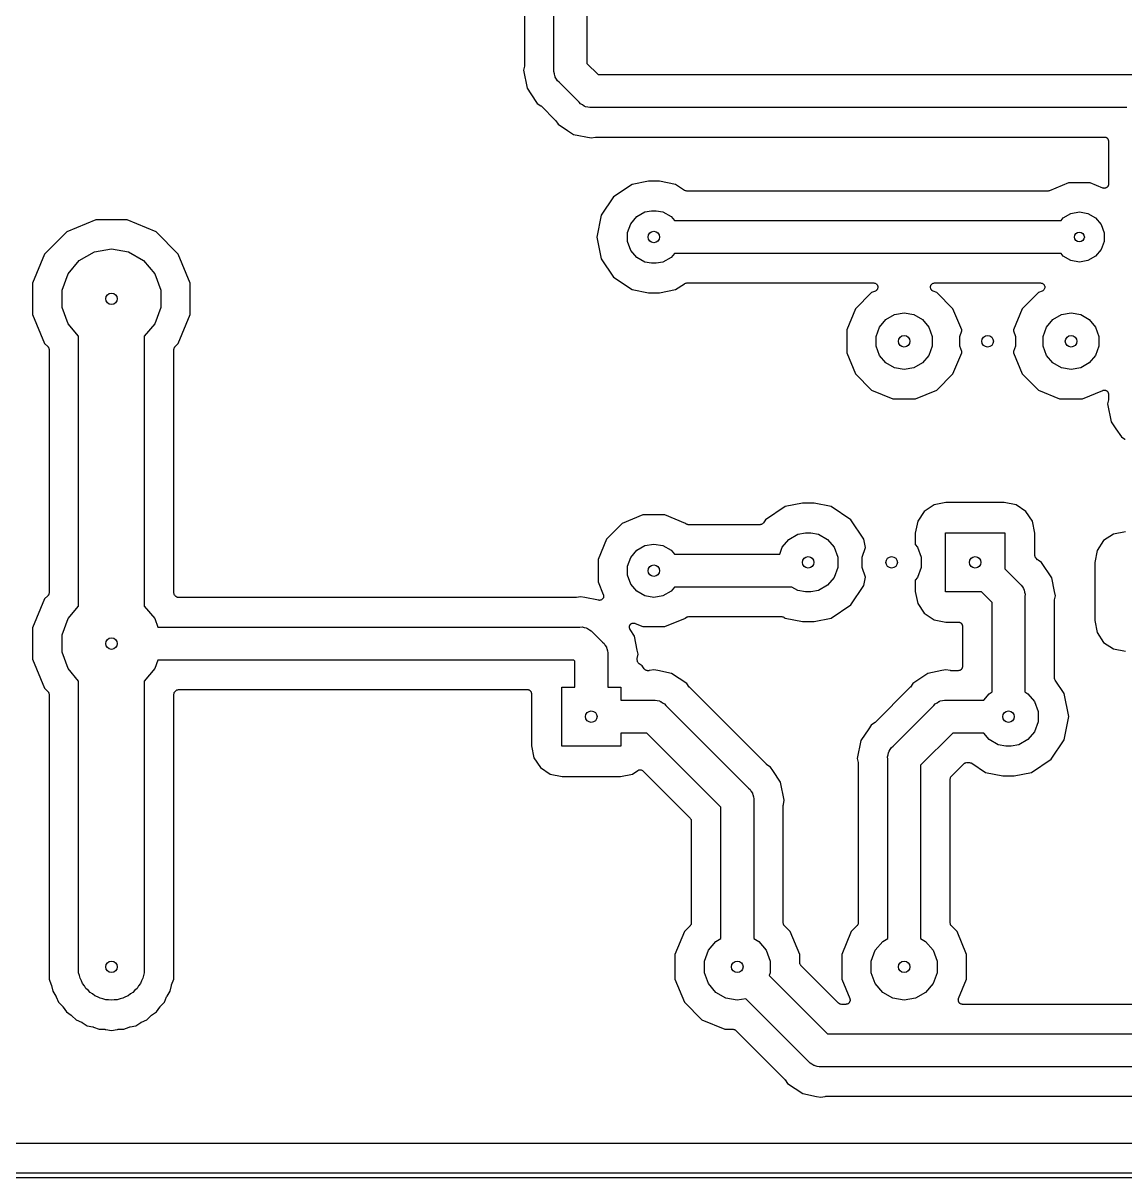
# Model space of a CAD drawing. Extents: x 110 to 212, y -130 to -57.
# Drawn here: x 144.63 to 178.17, y -129.62 to -94.45 of the extents above; entities that cross this region are included whole.
import ezdxf

# ---------------------------------------------------------------- set-up
doc = ezdxf.new("R2010")
doc.units = 0
doc.header["$MEASUREMENT"] = 0
doc.layers.add('BLACK', color=7, linetype='CONTINUOUS')

msp = doc.modelspace()

# ---------------------------------------------------------------- linework, layer by layer
at = {"layer": 'BLACK', "linetype": 'CONTINUOUS'}
for p, q in [((160.79, -95.8632), (160.79, -88.938)), ((161.79, -88.938), (161.79, -95.6779)), ((159.89, -89.6874), (159.89, -95.7346)), ((159.888, -95.7594), (159.863, -95.885)), ((159.863, -95.885), (159.971, -96.4313)), ((159.89, -95.7346), (159.888, -95.7469)), ((159.888, -95.7469), (159.888, -95.7594)), ((160.784, -95.9292), (160.79, -95.8632)), ((160.801, -95.9933), (160.784, -95.9292)), ((160.813, -96.0586), (160.801, -95.9933)), ((161.79, -95.6779), (162.132, -96.02)), ((160.824, -96.078), (160.813, -96.0586)), ((160.83, -96.0996), (160.824, -96.078)), ((160.868, -96.1539), (160.83, -96.0996)), ((160.901, -96.2114), (160.868, -96.1539)), ((160.952, -96.254), (160.901, -96.2114)), ((161.556, -96.8581), (160.952, -96.254)), ((162.132, -96.02), (178.413, -96.02)), ((159.971, -96.4313), (160.084, -96.5998)), ((160.084, -96.5998), (160.084, -96.5998)), ((160.084, -96.5998), (160.281, -96.8943)), ((160.281, -96.8943), (160.387, -96.9655)), ((160.387, -96.9655), (160.396, -96.9741)), ((160.396, -96.9741), (160.406, -96.9813)), ((160.406, -96.9813), (160.829, -97.4036)), ((161.599, -96.9089), (161.556, -96.8581)), ((161.656, -96.9421), (161.599, -96.9089)), ((161.71, -96.9801), (161.656, -96.9421)), ((161.732, -96.9859), (161.71, -96.9801)), ((161.751, -96.9971), (161.732, -96.9859)), ((161.817, -97.0086), (161.751, -96.9971)), ((161.881, -97.0258), (161.817, -97.0086)), ((161.947, -97.02), (161.881, -97.0258)), ((178.228, -97.02), (161.947, -97.02)), ((160.829, -97.4036), (160.836, -97.4138)), ((160.836, -97.4138), (160.844, -97.4228)), ((160.844, -97.4228), (160.916, -97.5293)), ((160.916, -97.5293), (161.206, -97.7236)), ((161.206, -97.7236), (161.379, -97.8388)), ((161.379, -97.8388), (161.925, -97.9474)), ((161.925, -97.9474), (162.051, -97.9224)), ((162.051, -97.9224), (162.063, -97.9222)), ((162.063, -97.9222), (162.075, -97.92)), ((162.075, -97.92), (177.543, -97.92)), ((177.543, -97.92), (177.554, -97.9219)), ((177.554, -97.9219), (177.565, -97.9219)), ((177.565, -97.9219), (177.575, -97.9257)), ((177.575, -97.9257), (177.586, -97.9277)), ((177.586, -97.9277), (177.596, -97.9332)), ((177.596, -97.9332), (177.606, -97.937)), ((177.606, -97.937), (177.615, -97.9442)), ((177.615, -97.9442), (177.625, -97.9497)), ((177.625, -97.9497), (177.632, -97.9582)), ((177.632, -97.9582), (177.64, -97.9654)), ((177.64, -97.9654), (177.646, -97.975)), ((177.646, -97.975), (177.653, -97.9835)), ((177.653, -97.9835), (177.657, -97.9939)), ((177.657, -97.9939), (177.662, -98.0036)), ((177.662, -98.0036), (177.664, -98.0145)), ((177.664, -98.0145), (177.668, -98.0249)), ((177.668, -98.0249), (177.668, -98.0361)), ((177.668, -98.0361), (177.67, -98.047)), ((177.67, -98.047), (177.67, -98.5754)), ((177.67, -98.5754), (177.67, -98.5754)), ((177.67, -98.5754), (177.67, -99.356)), ((163.167, -99.3636), (162.604, -99.7394)), ((163.663, -99.265), (163.167, -99.3636)), ((163.997, -99.265), (163.663, -99.265)), ((164.493, -99.3636), (163.997, -99.265)), ((164.763, -99.5436), (164.493, -99.3636)), ((176.456, -99.315), (175.876, -99.5553)), ((177.112, -99.315), (176.456, -99.315)), ((177.494, -99.4733), (177.112, -99.315)), ((177.508, -99.4763), (177.494, -99.4733)), ((177.521, -99.481), (177.508, -99.4763)), ((177.529, -99.481), (177.521, -99.481)), ((177.537, -99.4829), (177.529, -99.481)), ((177.551, -99.481), (177.537, -99.4829)), ((177.565, -99.481), (177.551, -99.481)), ((177.573, -99.4782), (177.565, -99.481)), ((177.581, -99.4771), (177.573, -99.4782)), ((177.593, -99.4707), (177.581, -99.4771)), ((177.607, -99.466), (177.593, -99.4707)), ((177.613, -99.4606), (177.607, -99.466)), ((177.62, -99.4567), (177.613, -99.4606)), ((177.63, -99.4465), (177.62, -99.4567)), ((177.64, -99.4376), (177.63, -99.4465)), ((177.644, -99.4304), (177.64, -99.4376)), ((177.65, -99.4242), (177.644, -99.4304)), ((177.655, -99.4114), (177.65, -99.4242)), ((177.662, -99.3994), (177.655, -99.4114)), ((177.664, -99.3912), (177.662, -99.3994)), ((177.667, -99.3835), (177.664, -99.3912)), ((177.668, -99.3696), (177.667, -99.3835)), ((177.67, -99.356), (177.668, -99.3696)), ((162.604, -99.7394), (162.229, -100.302)), ((164.777, -99.5497), (164.763, -99.5436)), ((164.79, -99.5573), (164.777, -99.5497)), ((164.797, -99.5586), (164.79, -99.5573)), ((164.803, -99.5614), (164.797, -99.5586)), ((164.818, -99.5624), (164.803, -99.5614)), ((164.833, -99.565), (164.818, -99.5624)), ((175.827, -99.565), (164.833, -99.565)), ((175.83, -99.5645), (175.827, -99.565)), ((175.833, -99.5649), (175.83, -99.5645)), ((175.851, -99.5607), (175.833, -99.5649)), ((175.87, -99.5573), (175.851, -99.5607)), ((175.873, -99.5559), (175.87, -99.5573)), ((175.876, -99.5553), (175.873, -99.5559)), ((163.308, -100.343), (163.552, -100.202)), ((163.552, -100.202), (163.76, -100.165)), ((163.76, -100.165), (163.9, -100.165)), ((163.9, -100.165), (164.108, -100.202)), ((164.108, -100.202), (164.352, -100.343)), ((176.524, -100.249), (176.784, -100.203)), ((176.784, -100.203), (177.044, -100.249)), ((146.843, -100.445), (145.961, -100.81)), ((147.797, -100.445), (146.843, -100.445)), ((148.679, -100.81), (147.797, -100.445)), ((162.229, -100.302), (162.097, -100.965)), ((163.03, -100.824), (163.126, -100.559)), ((163.126, -100.559), (163.308, -100.343)), ((164.352, -100.343), (164.455, -100.465)), ((164.455, -100.465), (176.224, -100.465)), ((176.224, -100.465), (176.294, -100.382)), ((176.294, -100.382), (176.524, -100.249)), ((177.044, -100.249), (177.274, -100.382)), ((177.274, -100.382), (177.444, -100.584)), ((145.961, -100.81), (145.285, -101.486)), ((149.355, -101.486), (148.679, -100.81)), ((163.03, -101.106), (163.03, -100.824)), ((177.444, -100.584), (177.534, -100.833)), ((177.534, -100.833), (177.534, -101.097)), ((162.097, -100.965), (162.229, -101.628)), ((163.126, -101.371), (163.03, -101.106)), ((177.534, -101.097), (177.444, -101.346)), ((145.285, -101.486), (144.92, -102.368)), ((146.341, -101.678), (146.799, -101.414)), ((146.799, -101.414), (147.32, -101.322)), ((147.32, -101.322), (147.841, -101.414)), ((147.841, -101.414), (148.299, -101.678)), ((149.72, -102.368), (149.355, -101.486)), ((163.308, -101.587), (163.126, -101.371)), ((163.552, -101.728), (163.308, -101.587)), ((164.352, -101.587), (164.108, -101.728)), ((164.455, -101.465), (164.352, -101.587)), ((176.224, -101.465), (164.455, -101.465)), ((176.294, -101.548), (176.224, -101.465)), ((176.524, -101.681), (176.294, -101.548)), ((177.274, -101.548), (177.044, -101.681)), ((177.444, -101.346), (177.274, -101.548)), ((146.001, -102.083), (146.341, -101.678)), ((148.299, -101.678), (148.639, -102.083)), ((162.229, -101.628), (162.604, -102.191)), ((163.76, -101.765), (163.552, -101.728)), ((163.9, -101.765), (163.76, -101.765)), ((164.108, -101.728), (163.9, -101.765)), ((176.784, -101.727), (176.524, -101.681)), ((177.044, -101.681), (176.784, -101.727)), ((145.82, -102.581), (146.001, -102.083)), ((148.639, -102.083), (148.82, -102.581)), ((162.604, -102.191), (163.167, -102.566)), ((144.92, -102.368), (144.92, -103.322)), ((145.82, -103.109), (145.82, -102.581)), ((148.82, -102.581), (148.82, -103.109)), ((149.72, -103.322), (149.72, -102.368)), ((163.167, -102.566), (163.663, -102.665)), ((163.663, -102.665), (163.997, -102.665)), ((163.997, -102.665), (164.493, -102.566)), ((164.493, -102.566), (164.763, -102.386)), ((164.763, -102.386), (164.777, -102.38)), ((164.777, -102.38), (164.79, -102.373)), ((164.79, -102.373), (164.797, -102.371)), ((164.797, -102.371), (164.803, -102.369)), ((164.803, -102.369), (164.818, -102.368)), ((164.818, -102.368), (164.833, -102.365)), ((164.833, -102.365), (170.524, -102.365)), ((170.459, -102.656), (169.966, -103.149)), ((170.572, -102.609), (170.459, -102.656)), ((170.524, -102.365), (170.543, -102.368)), ((170.543, -102.368), (170.562, -102.371)), ((170.562, -102.371), (170.564, -102.372)), ((170.564, -102.372), (170.567, -102.373)), ((170.567, -102.373), (170.584, -102.382)), ((170.589, -102.599), (170.572, -102.609)), ((170.584, -102.382), (170.601, -102.391)), ((170.605, -102.589), (170.589, -102.599)), ((170.601, -102.391), (170.603, -102.393)), ((170.603, -102.393), (170.605, -102.395)), ((170.605, -102.395), (170.618, -102.41)), ((170.607, -102.587), (170.605, -102.589)), ((170.61, -102.586), (170.607, -102.587)), ((170.621, -102.57), (170.61, -102.586)), ((170.618, -102.41), (170.631, -102.424)), ((170.634, -102.555), (170.621, -102.57)), ((170.631, -102.424), (170.632, -102.426)), ((170.632, -102.426), (170.634, -102.428)), ((170.634, -102.428), (170.64, -102.447)), ((170.635, -102.553), (170.634, -102.555)), ((170.636, -102.551), (170.635, -102.553)), ((170.642, -102.532), (170.636, -102.551)), ((170.64, -102.447), (170.648, -102.465)), ((170.649, -102.514), (170.642, -102.532)), ((170.648, -102.465), (170.648, -102.467)), ((170.648, -102.467), (170.649, -102.47)), ((170.649, -102.47), (170.649, -102.489)), ((170.649, -102.489), (170.65, -102.509)), ((170.65, -102.509), (170.649, -102.511)), ((170.649, -102.511), (170.649, -102.514)), ((172.25, -102.509), (172.251, -102.489)), ((172.251, -102.511), (172.25, -102.509)), ((172.251, -102.47), (172.252, -102.467)), ((172.251, -102.489), (172.251, -102.47)), ((172.251, -102.514), (172.251, -102.511)), ((172.258, -102.532), (172.251, -102.514)), ((172.252, -102.465), (172.26, -102.447)), ((172.252, -102.467), (172.252, -102.465)), ((172.264, -102.551), (172.258, -102.532)), ((172.26, -102.447), (172.266, -102.428)), ((172.265, -102.553), (172.264, -102.551)), ((172.266, -102.555), (172.265, -102.553)), ((172.266, -102.428), (172.268, -102.426)), ((172.279, -102.57), (172.266, -102.555)), ((172.268, -102.426), (172.269, -102.424)), ((172.269, -102.424), (172.282, -102.41)), ((172.29, -102.586), (172.279, -102.57)), ((172.282, -102.41), (172.295, -102.395)), ((172.293, -102.587), (172.29, -102.586)), ((172.295, -102.589), (172.293, -102.587)), ((172.295, -102.395), (172.297, -102.393)), ((172.311, -102.599), (172.295, -102.589)), ((172.297, -102.393), (172.299, -102.391)), ((172.299, -102.391), (172.316, -102.382)), ((172.328, -102.609), (172.311, -102.599)), ((172.316, -102.382), (172.333, -102.373)), ((172.441, -102.656), (172.328, -102.609)), ((172.333, -102.373), (172.336, -102.372)), ((172.336, -102.372), (172.338, -102.371)), ((172.338, -102.371), (172.357, -102.368)), ((172.357, -102.368), (172.376, -102.365)), ((172.376, -102.365), (175.604, -102.365)), ((172.934, -103.149), (172.441, -102.656)), ((175.539, -102.656), (175.046, -103.149)), ((175.652, -102.609), (175.539, -102.656)), ((175.604, -102.365), (175.623, -102.368)), ((175.623, -102.368), (175.642, -102.371)), ((175.642, -102.371), (175.644, -102.372)), ((175.644, -102.372), (175.647, -102.373)), ((175.647, -102.373), (175.664, -102.382)), ((175.669, -102.599), (175.652, -102.609)), ((175.664, -102.382), (175.681, -102.391)), ((175.685, -102.589), (175.669, -102.599)), ((175.681, -102.391), (175.683, -102.393)), ((175.683, -102.393), (175.685, -102.395)), ((175.685, -102.395), (175.698, -102.41)), ((175.687, -102.587), (175.685, -102.589)), ((175.69, -102.586), (175.687, -102.587)), ((175.701, -102.57), (175.69, -102.586)), ((175.698, -102.41), (175.711, -102.424)), ((175.714, -102.555), (175.701, -102.57)), ((175.711, -102.424), (175.712, -102.426)), ((175.712, -102.426), (175.714, -102.428)), ((175.714, -102.428), (175.72, -102.447)), ((175.715, -102.553), (175.714, -102.555)), ((175.716, -102.551), (175.715, -102.553)), ((175.722, -102.532), (175.716, -102.551)), ((175.72, -102.447), (175.728, -102.465)), ((175.729, -102.514), (175.722, -102.532)), ((175.728, -102.465), (175.728, -102.467)), ((175.728, -102.467), (175.729, -102.47)), ((175.729, -102.47), (175.729, -102.489)), ((175.729, -102.489), (175.73, -102.509)), ((175.73, -102.509), (175.729, -102.511)), ((175.729, -102.511), (175.729, -102.514)), ((144.92, -103.322), (145.285, -104.204)), ((146.001, -103.607), (145.82, -103.109)), ((148.82, -103.109), (148.639, -103.607)), ((149.355, -104.204), (149.72, -103.322)), ((169.966, -103.149), (169.7, -103.792)), ((170.895, -103.479), (171.155, -103.329)), ((171.155, -103.329), (171.45, -103.277)), ((171.45, -103.277), (171.745, -103.329)), ((171.745, -103.329), (172.005, -103.479)), ((173.2, -103.792), (172.934, -103.149)), ((175.046, -103.149), (174.78, -103.792)), ((175.975, -103.479), (176.235, -103.329)), ((176.235, -103.329), (176.53, -103.277)), ((176.53, -103.277), (176.825, -103.329)), ((176.825, -103.329), (177.085, -103.479)), ((146.32, -103.987), (146.001, -103.607)), ((148.639, -103.607), (148.32, -103.987)), ((170.6, -103.99), (170.703, -103.708)), ((170.703, -103.708), (170.895, -103.479)), ((172.005, -103.479), (172.197, -103.708)), ((172.197, -103.708), (172.3, -103.99)), ((175.68, -103.99), (175.783, -103.708)), ((175.783, -103.708), (175.975, -103.479)), ((177.085, -103.479), (177.277, -103.708)), ((177.277, -103.708), (177.38, -103.99)), ((146.32, -112.203), (146.32, -103.987)), ((148.32, -103.987), (148.32, -112.203)), ((169.7, -103.792), (169.7, -104.488)), ((170.6, -104.29), (170.6, -103.99)), ((172.3, -103.99), (172.3, -104.29)), ((173.14, -103.99), (173.2, -103.825)), ((173.14, -104.29), (173.14, -103.99)), ((173.2, -103.825), (173.2, -103.792)), ((174.78, -103.792), (174.78, -103.825)), ((174.78, -103.825), (174.84, -103.99)), ((174.84, -103.99), (174.84, -104.29)), ((175.68, -104.29), (175.68, -103.99)), ((177.38, -103.99), (177.38, -104.29)), ((145.285, -104.204), (145.383, -104.302)), ((145.383, -104.302), (145.386, -104.306)), ((145.386, -104.306), (145.39, -104.31)), ((145.39, -104.31), (145.399, -104.324)), ((145.399, -104.324), (145.408, -104.338)), ((145.408, -104.338), (145.41, -104.343)), ((145.41, -104.343), (145.412, -104.348)), ((145.412, -104.348), (145.415, -104.365)), ((145.415, -104.365), (145.42, -104.381)), ((145.42, -104.381), (145.419, -104.386)), ((145.419, -104.386), (145.42, -104.392)), ((145.42, -104.392), (145.42, -111.798)), ((149.22, -104.381), (149.225, -104.365)), ((149.221, -104.386), (149.22, -104.381)), ((149.22, -104.392), (149.221, -104.386)), ((149.22, -111.798), (149.22, -104.392)), ((149.225, -104.365), (149.228, -104.348)), ((149.228, -104.348), (149.23, -104.343)), ((149.23, -104.343), (149.232, -104.338)), ((149.232, -104.338), (149.241, -104.324)), ((149.241, -104.324), (149.25, -104.31)), ((149.25, -104.31), (149.254, -104.306)), ((149.254, -104.306), (149.257, -104.302)), ((149.257, -104.302), (149.355, -104.204)), ((170.703, -104.572), (170.6, -104.29)), ((172.3, -104.29), (172.197, -104.572)), ((173.2, -104.455), (173.14, -104.29)), ((174.84, -104.29), (174.78, -104.455)), ((175.783, -104.572), (175.68, -104.29)), ((177.38, -104.29), (177.277, -104.572)), ((169.7, -104.488), (169.966, -105.131)), ((170.895, -104.801), (170.703, -104.572)), ((172.197, -104.572), (172.005, -104.801)), ((172.934, -105.131), (173.2, -104.488)), ((173.2, -104.488), (173.2, -104.455)), ((174.78, -104.455), (174.78, -104.488)), ((174.78, -104.488), (175.046, -105.131)), ((175.975, -104.801), (175.783, -104.572)), ((177.277, -104.572), (177.085, -104.801)), ((169.966, -105.131), (170.459, -105.624)), ((171.155, -104.951), (170.895, -104.801)), ((171.45, -105.003), (171.155, -104.951)), ((171.745, -104.951), (171.45, -105.003)), ((172.005, -104.801), (171.745, -104.951)), ((172.441, -105.624), (172.934, -105.131)), ((175.046, -105.131), (175.539, -105.624)), ((176.235, -104.951), (175.975, -104.801)), ((176.53, -105.003), (176.235, -104.951)), ((176.825, -104.951), (176.53, -105.003)), ((177.085, -104.801), (176.825, -104.951)), ((170.459, -105.624), (171.102, -105.89)), ((171.798, -105.89), (172.441, -105.624)), ((175.539, -105.624), (176.182, -105.89)), ((176.878, -105.89), (177.494, -105.635)), ((177.494, -105.635), (177.508, -105.632)), ((177.508, -105.632), (177.521, -105.627)), ((177.521, -105.627), (177.529, -105.627)), ((177.529, -105.627), (177.537, -105.625)), ((177.537, -105.625), (177.551, -105.627)), ((177.551, -105.627), (177.565, -105.627)), ((177.565, -105.627), (177.573, -105.63)), ((177.573, -105.63), (177.581, -105.631)), ((177.581, -105.631), (177.593, -105.637)), ((177.593, -105.637), (177.607, -105.642)), ((177.607, -105.642), (177.613, -105.647)), ((177.613, -105.647), (177.62, -105.651)), ((177.62, -105.651), (177.63, -105.662)), ((177.63, -105.662), (177.64, -105.67)), ((177.64, -105.67), (177.644, -105.678)), ((177.644, -105.678), (177.65, -105.684)), ((177.65, -105.684), (177.655, -105.697)), ((177.655, -105.697), (177.662, -105.709)), ((177.662, -105.709), (177.664, -105.717)), ((177.664, -105.717), (177.667, -105.725)), ((177.667, -105.725), (177.668, -105.738)), ((177.668, -105.738), (177.67, -105.752)), ((177.67, -105.752), (177.67, -105.895)), ((171.102, -105.89), (171.798, -105.89)), ((176.182, -105.89), (176.878, -105.89)), ((177.668, -105.919), (177.643, -106.045)), ((177.643, -106.045), (177.751, -106.591)), ((177.67, -105.895), (177.668, -105.907)), ((177.668, -105.907), (177.668, -105.919)), ((177.751, -106.591), (177.897, -106.809)), ((177.897, -106.809), (177.897, -106.809)), ((177.897, -106.809), (178.061, -107.054)), ((178.061, -107.054), (178.167, -107.125)), ((178.167, -107.125), (178.176, -107.134)), ((167.827, -109.175), (167.231, -109.573)), ((168.352, -109.071), (167.827, -109.175)), ((168.706, -109.071), (168.352, -109.071)), ((169.231, -109.175), (168.706, -109.071)), ((169.827, -109.573), (169.231, -109.175)), ((172.06, -109.322), (171.861, -109.62)), ((172.358, -109.123), (172.06, -109.322)), ((172.722, -109.051), (172.358, -109.123)), ((174.496, -109.051), (172.722, -109.051)), ((174.86, -109.123), (174.496, -109.051)), ((175.158, -109.322), (174.86, -109.123)), ((175.357, -109.62), (175.158, -109.322)), ((162.867, -109.684), (162.389, -110.162)), ((163.492, -109.425), (162.867, -109.684)), ((164.168, -109.425), (163.492, -109.425)), ((164.793, -109.684), (164.168, -109.425)), ((164.797, -109.688), (164.793, -109.684)), ((164.802, -109.691), (164.797, -109.688)), ((164.805, -109.695), (164.802, -109.691)), ((164.82, -109.704), (164.805, -109.695)), ((164.833, -109.713), (164.82, -109.704)), ((167.121, -109.708), (167.105, -109.717)), ((167.137, -109.7), (167.121, -109.708)), ((167.14, -109.697), (167.137, -109.7)), ((167.144, -109.695), (167.14, -109.697)), ((167.155, -109.682), (167.144, -109.695)), ((167.168, -109.669), (167.155, -109.682)), ((167.231, -109.573), (167.168, -109.669)), ((170.225, -110.169), (169.827, -109.573)), ((171.861, -109.62), (171.789, -109.984)), ((175.429, -109.984), (175.357, -109.62)), ((164.838, -109.715), (164.833, -109.713)), ((164.843, -109.717), (164.838, -109.715)), ((164.86, -109.72), (164.843, -109.717)), ((164.876, -109.725), (164.86, -109.72)), ((164.881, -109.724), (164.876, -109.725)), ((164.887, -109.725), (164.881, -109.724)), ((167.062, -109.725), (164.887, -109.725)), ((167.08, -109.722), (167.062, -109.725)), ((167.098, -109.72), (167.08, -109.722)), ((167.101, -109.718), (167.098, -109.72)), ((167.105, -109.717), (167.101, -109.718)), ((167.942, -110.171), (168.216, -110.012)), ((168.216, -110.012), (168.45, -109.971)), ((168.45, -109.971), (168.608, -109.971)), ((168.608, -109.971), (168.842, -110.012)), ((168.842, -110.012), (169.116, -110.171)), ((171.789, -109.984), (171.789, -110.329)), ((172.709, -111.771), (172.709, -109.971)), ((172.709, -109.971), (174.509, -109.971)), ((174.509, -109.971), (174.509, -111.064)), ((175.429, -110.659), (175.429, -109.984)), ((177.819, -110.012), (177.521, -110.211)), ((178.183, -109.94), (177.819, -110.012)), ((162.389, -110.162), (162.13, -110.787)), ((163.308, -110.503), (163.552, -110.362)), ((163.552, -110.362), (163.83, -110.313)), ((163.83, -110.313), (164.108, -110.362)), ((164.108, -110.362), (164.352, -110.503)), ((167.661, -110.625), (167.738, -110.414)), ((167.738, -110.414), (167.942, -110.171)), ((169.116, -110.171), (169.32, -110.414)), ((169.32, -110.414), (169.429, -110.712)), ((170.275, -110.421), (170.225, -110.169)), ((171.789, -110.329), (171.86, -110.414)), ((171.86, -110.414), (171.969, -110.712)), ((177.521, -110.211), (177.322, -110.509)), ((163.03, -110.984), (163.126, -110.719)), ((163.126, -110.719), (163.308, -110.503)), ((164.352, -110.503), (164.455, -110.625)), ((164.455, -110.625), (167.661, -110.625)), ((169.429, -110.712), (169.429, -111.03)), ((170.169, -110.712), (170.275, -110.421)), ((170.169, -111.03), (170.169, -110.712)), ((171.969, -110.712), (171.969, -111.03)), ((175.43, -110.664), (175.429, -110.659)), ((175.43, -110.67), (175.43, -110.664)), ((175.434, -110.686), (175.43, -110.67)), ((175.437, -110.702), (175.434, -110.686)), ((175.44, -110.707), (175.437, -110.702)), ((175.441, -110.712), (175.44, -110.707)), ((175.451, -110.726), (175.441, -110.712)), ((175.459, -110.74), (175.451, -110.726)), ((175.463, -110.744), (175.459, -110.74)), ((175.466, -110.748), (175.463, -110.744)), ((175.509, -110.791), (175.466, -110.748)), ((177.322, -110.509), (177.25, -110.873)), ((162.13, -110.787), (162.13, -111.463)), ((163.03, -111.266), (163.03, -110.984)), ((169.429, -111.03), (169.32, -111.328)), ((170.275, -111.321), (170.169, -111.03)), ((171.969, -111.03), (171.86, -111.328)), ((174.509, -111.064), (174.963, -111.518)), ((175.519, -110.798), (175.509, -110.791)), ((175.528, -110.807), (175.519, -110.798)), ((175.634, -110.878), (175.528, -110.807)), ((175.944, -111.341), (175.634, -110.878)), ((177.25, -110.873), (177.25, -112.647)), ((162.13, -111.463), (162.292, -111.854)), ((163.126, -111.531), (163.03, -111.266)), ((169.32, -111.328), (169.116, -111.571)), ((170.225, -111.573), (170.275, -111.321)), ((171.86, -111.328), (171.789, -111.413)), ((171.789, -111.413), (171.789, -111.758)), ((176.027, -111.761), (175.944, -111.341)), ((145.42, -111.809), (145.415, -111.825)), ((145.42, -111.798), (145.419, -111.804)), ((145.419, -111.804), (145.42, -111.809)), ((149.221, -111.804), (149.22, -111.798)), ((149.22, -111.809), (149.221, -111.804)), ((149.225, -111.825), (149.22, -111.809)), ((163.308, -111.747), (163.126, -111.531)), ((163.552, -111.888), (163.308, -111.747)), ((164.352, -111.747), (164.108, -111.888)), ((164.455, -111.625), (164.352, -111.747)), ((168.035, -111.625), (164.455, -111.625)), ((168.216, -111.73), (168.035, -111.625)), ((168.45, -111.771), (168.216, -111.73)), ((168.608, -111.771), (168.45, -111.771)), ((168.842, -111.73), (168.608, -111.771)), ((169.116, -111.571), (168.842, -111.73)), ((169.827, -112.169), (170.225, -111.573)), ((171.789, -111.758), (171.861, -112.122)), ((173.802, -111.771), (172.709, -111.771)), ((174.125, -112.094), (173.802, -111.771)), ((174.963, -111.518), (175.014, -111.561)), ((175.014, -111.561), (175.047, -111.618)), ((175.047, -111.618), (175.085, -111.672)), ((175.085, -111.672), (175.091, -111.694)), ((175.091, -111.694), (175.102, -111.713)), ((175.102, -111.713), (175.114, -111.779)), ((175.114, -111.779), (175.131, -111.843)), ((176.052, -111.887), (176.027, -111.761)), ((176.027, -111.761), (176.027, -111.761)), ((145.285, -111.986), (144.92, -112.868)), ((145.383, -111.888), (145.285, -111.986)), ((145.386, -111.884), (145.383, -111.888)), ((145.39, -111.88), (145.386, -111.884)), ((145.399, -111.866), (145.39, -111.88)), ((145.408, -111.852), (145.399, -111.866)), ((145.41, -111.847), (145.408, -111.852)), ((145.412, -111.842), (145.41, -111.847)), ((145.415, -111.825), (145.412, -111.842)), ((149.228, -111.842), (149.225, -111.825)), ((149.23, -111.847), (149.228, -111.842)), ((149.232, -111.852), (149.23, -111.847)), ((149.241, -111.866), (149.232, -111.852)), ((149.25, -111.88), (149.241, -111.866)), ((149.254, -111.884), (149.25, -111.88)), ((149.257, -111.888), (149.254, -111.884)), ((149.277, -111.908), (149.257, -111.888)), ((149.281, -111.911), (149.277, -111.908)), ((149.285, -111.915), (149.281, -111.911)), ((149.299, -111.924), (149.285, -111.915)), ((149.313, -111.933), (149.299, -111.924)), ((149.318, -111.935), (149.313, -111.933)), ((149.323, -111.937), (149.318, -111.935)), ((149.34, -111.94), (149.323, -111.937)), ((149.356, -111.945), (149.34, -111.94)), ((149.361, -111.944), (149.356, -111.945)), ((149.367, -111.945), (149.361, -111.944)), ((161.45, -111.945), (149.367, -111.945)), ((161.462, -111.943), (161.45, -111.945)), ((161.474, -111.943), (161.462, -111.943)), ((161.6, -111.918), (161.474, -111.943)), ((161.726, -111.943), (161.6, -111.918)), ((162.15, -112.027), (161.726, -111.943)), ((161.726, -111.943), (161.726, -111.943)), ((162.154, -112.027), (162.15, -112.027)), ((162.158, -112.028), (162.154, -112.027)), ((162.176, -112.027), (162.158, -112.028)), ((162.194, -112.028), (162.176, -112.027)), ((162.198, -112.027), (162.194, -112.028)), ((162.202, -112.026), (162.198, -112.027)), ((162.219, -112.019), (162.202, -112.026)), ((162.236, -112.014), (162.219, -112.019)), ((162.239, -112.011), (162.236, -112.014)), ((162.243, -112.009), (162.239, -112.011)), ((162.256, -111.997), (162.243, -112.009)), ((162.27, -111.986), (162.256, -111.997)), ((162.272, -111.983), (162.27, -111.986)), ((162.275, -111.98), (162.272, -111.983)), ((162.284, -111.964), (162.275, -111.98)), ((162.293, -111.948), (162.284, -111.964)), ((162.292, -111.854), (162.293, -111.858)), ((162.293, -111.858), (162.295, -111.862)), ((162.294, -111.944), (162.293, -111.948)), ((162.296, -111.941), (162.294, -111.944)), ((162.295, -111.862), (162.297, -111.879)), ((162.298, -111.923), (162.296, -111.941)), ((162.297, -111.879), (162.301, -111.897)), ((162.301, -111.905), (162.298, -111.923)), ((162.301, -111.897), (162.301, -111.901)), ((162.301, -111.901), (162.301, -111.905)), ((163.83, -111.937), (163.552, -111.888)), ((164.108, -111.888), (163.83, -111.937)), ((169.231, -112.567), (169.827, -112.169)), ((171.861, -112.122), (172.06, -112.42)), ((174.125, -114.819), (174.125, -112.094)), ((175.131, -111.843), (175.125, -111.909)), ((175.125, -111.909), (175.125, -114.819)), ((176.025, -112.037), (176.027, -112.025)), ((176.025, -114.387), (176.025, -112.037)), ((176.027, -112.013), (176.052, -111.887)), ((176.027, -112.025), (176.027, -112.013)), ((146.001, -112.583), (146.32, -112.203)), ((148.32, -112.203), (148.639, -112.583)), ((164.86, -112.53), (164.876, -112.525)), ((164.876, -112.525), (164.881, -112.526)), ((164.881, -112.526), (164.887, -112.525)), ((164.887, -112.525), (167.726, -112.525)), ((167.726, -112.525), (167.741, -112.528)), ((172.06, -112.42), (172.358, -112.619)), ((144.92, -112.868), (144.92, -113.822)), ((145.82, -113.081), (146.001, -112.583)), ((148.639, -112.583), (148.734, -112.845)), ((148.734, -112.845), (161.578, -112.845)), ((161.578, -112.845), (161.644, -112.839)), ((161.644, -112.839), (161.708, -112.856)), ((161.708, -112.856), (161.774, -112.868)), ((161.774, -112.868), (161.793, -112.879)), ((163.085, -112.832), (163.087, -112.826)), ((163.086, -112.848), (163.085, -112.832)), ((163.085, -112.863), (163.086, -112.848)), ((163.087, -112.869), (163.085, -112.863)), ((163.087, -112.819), (163.093, -112.805)), ((163.087, -112.826), (163.087, -112.819)), ((163.088, -112.876), (163.087, -112.869)), ((163.094, -112.89), (163.088, -112.876)), ((163.093, -112.805), (163.097, -112.79)), ((163.097, -112.79), (163.101, -112.784)), ((163.101, -112.784), (163.104, -112.778)), ((163.104, -112.778), (163.114, -112.767)), ((163.114, -112.767), (163.123, -112.754)), ((163.123, -112.754), (163.129, -112.751)), ((163.129, -112.751), (163.134, -112.745)), ((163.134, -112.745), (163.147, -112.738)), ((163.147, -112.738), (163.16, -112.73)), ((163.16, -112.73), (163.167, -112.728)), ((163.167, -112.728), (163.173, -112.725)), ((163.173, -112.725), (163.188, -112.723)), ((163.188, -112.723), (163.203, -112.719)), ((163.203, -112.719), (163.21, -112.72)), ((163.21, -112.72), (163.217, -112.719)), ((163.217, -112.719), (163.231, -112.723)), ((163.231, -112.723), (163.247, -112.724)), ((163.247, -112.724), (163.253, -112.727)), ((163.253, -112.727), (163.26, -112.729)), ((163.26, -112.729), (163.492, -112.825)), ((163.492, -112.825), (164.168, -112.825)), ((164.168, -112.825), (164.793, -112.566)), ((164.793, -112.566), (164.797, -112.562)), ((164.797, -112.562), (164.802, -112.559)), ((164.802, -112.559), (164.805, -112.555)), ((164.805, -112.555), (164.82, -112.546)), ((164.82, -112.546), (164.833, -112.537)), ((164.833, -112.537), (164.838, -112.535)), ((164.838, -112.535), (164.843, -112.533)), ((164.843, -112.533), (164.86, -112.53)), ((167.741, -112.528), (167.756, -112.529)), ((167.756, -112.529), (167.763, -112.531)), ((167.763, -112.531), (167.769, -112.533)), ((167.769, -112.533), (167.783, -112.54)), ((167.783, -112.54), (167.797, -112.546)), ((167.797, -112.546), (167.827, -112.567)), ((167.827, -112.567), (168.352, -112.671)), ((168.352, -112.671), (168.706, -112.671)), ((168.706, -112.671), (169.231, -112.567)), ((172.358, -112.619), (172.722, -112.691)), ((172.722, -112.691), (173.098, -112.691)), ((173.098, -112.691), (173.109, -112.693)), ((173.109, -112.693), (173.12, -112.693)), ((173.12, -112.693), (173.13, -112.697)), ((173.13, -112.697), (173.141, -112.699)), ((173.141, -112.699), (173.151, -112.704)), ((173.151, -112.704), (173.162, -112.708)), ((173.162, -112.708), (173.17, -112.715)), ((173.17, -112.715), (173.18, -112.721)), ((173.18, -112.721), (173.187, -112.729)), ((173.187, -112.729), (173.195, -112.736)), ((173.195, -112.736), (173.201, -112.746)), ((173.201, -112.746), (173.208, -112.755)), ((173.208, -112.755), (173.212, -112.765)), ((173.212, -112.765), (173.217, -112.775)), ((173.217, -112.775), (173.219, -112.786)), ((173.219, -112.786), (173.223, -112.796)), ((173.223, -112.796), (173.223, -112.807)), ((173.223, -112.807), (173.225, -112.818)), ((173.225, -112.818), (173.225, -114.043)), ((177.25, -112.647), (177.322, -113.011)), ((145.82, -113.609), (145.82, -113.081)), ((161.793, -112.879), (161.815, -112.885)), ((161.815, -112.885), (161.869, -112.923)), ((161.869, -112.923), (161.926, -112.956)), ((161.926, -112.956), (161.969, -113.007)), ((161.969, -113.007), (162.263, -113.301)), ((163.098, -112.905), (163.094, -112.89)), ((163.103, -112.91), (163.098, -112.905)), ((163.105, -112.917), (163.103, -112.91)), ((163.244, -113.124), (163.105, -112.917)), ((163.327, -113.544), (163.244, -113.124)), ((177.322, -113.011), (177.521, -113.309)), ((162.263, -113.301), (162.314, -113.344)), ((162.314, -113.344), (162.347, -113.401)), ((162.347, -113.401), (162.385, -113.455)), ((162.385, -113.455), (162.391, -113.477)), ((162.391, -113.477), (162.402, -113.496)), ((162.402, -113.496), (162.414, -113.562)), ((162.414, -113.562), (162.431, -113.626)), ((163.352, -113.67), (163.327, -113.544)), ((163.327, -113.544), (163.327, -113.544)), ((177.521, -113.309), (177.819, -113.508)), ((177.819, -113.508), (178.183, -113.58)), ((144.92, -113.822), (145.285, -114.704)), ((146.001, -114.107), (145.82, -113.609)), ((148.734, -113.845), (148.639, -114.107)), ((161.393, -113.845), (148.734, -113.845)), ((161.425, -113.877), (161.393, -113.845)), ((161.425, -114.67), (161.425, -113.877)), ((162.431, -113.626), (162.425, -113.692)), ((162.425, -113.692), (162.425, -114.67)), ((163.325, -113.82), (163.327, -113.808)), ((163.325, -113.854), (163.325, -113.82)), ((163.328, -113.871), (163.325, -113.854)), ((163.327, -113.796), (163.352, -113.67)), ((163.327, -113.808), (163.327, -113.796)), ((163.33, -113.889), (163.328, -113.871)), ((163.332, -113.893), (163.33, -113.889)), ((163.333, -113.897), (163.332, -113.893)), ((163.342, -113.913), (163.333, -113.897)), ((163.35, -113.929), (163.342, -113.913)), ((163.353, -113.932), (163.35, -113.929)), ((146.32, -114.487), (146.001, -114.107)), ((148.639, -114.107), (148.32, -114.487)), ((163.355, -113.935), (163.353, -113.932)), ((163.368, -113.947), (163.355, -113.935)), ((163.381, -113.959), (163.368, -113.947)), ((163.474, -114.021), (163.381, -113.959)), ((163.536, -114.114), (163.474, -114.021)), ((163.548, -114.127), (163.536, -114.114)), ((163.56, -114.14), (163.548, -114.127)), ((163.563, -114.142), (163.56, -114.14)), ((163.566, -114.145), (163.563, -114.142)), ((163.582, -114.153), (163.566, -114.145)), ((163.598, -114.162), (163.582, -114.153)), ((163.602, -114.163), (163.598, -114.162)), ((163.606, -114.165), (163.602, -114.163)), ((163.624, -114.167), (163.606, -114.165)), ((163.641, -114.17), (163.624, -114.167)), ((163.675, -114.17), (163.641, -114.17)), ((163.687, -114.168), (163.675, -114.17)), ((163.699, -114.168), (163.687, -114.168)), ((163.825, -114.143), (163.699, -114.168)), ((163.951, -114.168), (163.825, -114.143)), ((164.371, -114.251), (163.951, -114.168)), ((163.951, -114.168), (163.951, -114.168)), ((164.834, -114.561), (164.371, -114.251)), ((172.174, -114.251), (171.711, -114.561)), ((172.594, -114.168), (172.174, -114.251)), ((172.72, -114.143), (172.594, -114.168)), ((172.594, -114.168), (172.594, -114.168)), ((172.846, -114.168), (172.72, -114.143)), ((172.858, -114.168), (172.846, -114.168)), ((172.87, -114.17), (172.858, -114.168)), ((173.098, -114.17), (172.87, -114.17)), ((173.109, -114.168), (173.098, -114.17)), ((173.12, -114.168), (173.109, -114.168)), ((173.13, -114.164), (173.12, -114.168)), ((173.141, -114.162), (173.13, -114.164)), ((173.151, -114.157), (173.141, -114.162)), ((173.161, -114.153), (173.151, -114.157)), ((173.17, -114.146), (173.161, -114.153)), ((173.18, -114.14), (173.17, -114.146)), ((173.187, -114.132), (173.18, -114.14)), ((173.195, -114.125), (173.187, -114.132)), ((173.201, -114.115), (173.195, -114.125)), ((173.208, -114.106), (173.201, -114.115)), ((173.212, -114.096), (173.208, -114.106)), ((173.217, -114.086), (173.212, -114.096)), ((173.219, -114.075), (173.217, -114.086)), ((173.223, -114.065), (173.219, -114.075)), ((173.225, -114.043), (173.223, -114.054)), ((173.223, -114.054), (173.223, -114.065)), ((146.32, -123.014), (146.32, -114.487)), ((148.32, -114.487), (148.32, -123.366)), ((164.906, -114.667), (164.834, -114.561)), ((171.711, -114.561), (171.64, -114.667)), ((176.028, -114.402), (176.025, -114.387)), ((176.029, -114.417), (176.028, -114.402)), ((176.031, -114.423), (176.029, -114.417)), ((176.033, -114.43), (176.031, -114.423)), ((176.04, -114.443), (176.033, -114.43)), ((176.046, -114.457), (176.04, -114.443)), ((176.321, -114.868), (176.046, -114.457)), ((145.285, -114.704), (145.383, -114.802)), ((145.383, -114.802), (145.386, -114.806)), ((145.386, -114.806), (145.39, -114.81)), ((145.39, -114.81), (145.399, -114.824)), ((145.399, -114.824), (145.408, -114.838)), ((145.408, -114.838), (145.41, -114.843)), ((145.41, -114.843), (145.412, -114.848)), ((145.412, -114.848), (145.415, -114.865)), ((145.415, -114.865), (145.42, -114.881)), ((145.42, -114.881), (145.419, -114.886)), ((145.419, -114.886), (145.42, -114.892)), ((145.42, -114.892), (145.42, -122.787)), ((149.22, -114.881), (149.225, -114.865)), ((149.221, -114.886), (149.22, -114.881)), ((149.22, -114.892), (149.221, -114.886)), ((149.22, -123.568), (149.22, -114.892)), ((149.225, -114.865), (149.228, -114.848)), ((149.228, -114.848), (149.23, -114.843)), ((149.23, -114.843), (149.232, -114.838)), ((149.232, -114.838), (149.241, -114.824)), ((149.241, -114.824), (149.25, -114.81)), ((149.25, -114.81), (149.254, -114.806)), ((149.254, -114.806), (149.257, -114.802)), ((149.257, -114.802), (149.277, -114.782)), ((149.277, -114.782), (149.281, -114.779)), ((149.281, -114.779), (149.285, -114.775)), ((149.285, -114.775), (149.299, -114.766)), ((149.299, -114.766), (149.313, -114.757)), ((149.313, -114.757), (149.318, -114.755)), ((149.318, -114.755), (149.323, -114.753)), ((149.323, -114.753), (149.34, -114.75)), ((149.34, -114.75), (149.356, -114.745)), ((149.356, -114.745), (149.361, -114.746)), ((149.361, -114.746), (149.367, -114.745)), ((149.367, -114.745), (159.978, -114.745)), ((159.978, -114.745), (159.989, -114.747)), ((159.989, -114.747), (160, -114.747)), ((160, -114.747), (160.01, -114.751)), ((160.01, -114.751), (160.021, -114.753)), ((160.021, -114.753), (160.031, -114.758)), ((160.031, -114.758), (160.041, -114.762)), ((160.041, -114.762), (160.05, -114.769)), ((160.05, -114.769), (160.06, -114.775)), ((160.06, -114.775), (160.067, -114.783)), ((160.067, -114.783), (160.075, -114.79)), ((160.075, -114.79), (160.081, -114.8)), ((160.081, -114.8), (160.088, -114.808)), ((160.088, -114.808), (160.092, -114.819)), ((160.092, -114.819), (160.097, -114.829)), ((160.097, -114.829), (160.099, -114.84)), ((160.099, -114.84), (160.103, -114.85)), ((160.103, -114.85), (160.103, -114.861)), ((160.103, -114.861), (160.105, -114.872)), ((160.105, -114.872), (160.105, -116.457)), ((161.025, -116.47), (161.025, -114.67)), ((161.025, -114.67), (161.425, -114.67)), ((162.425, -114.67), (162.825, -114.67)), ((162.825, -114.67), (162.825, -115.07)), ((164.914, -114.676), (164.906, -114.667)), ((164.921, -114.686), (164.914, -114.676)), ((167.254, -117.019), (164.921, -114.686)), ((171.624, -114.686), (170.566, -115.744)), ((171.631, -114.676), (171.624, -114.686)), ((171.64, -114.667), (171.631, -114.676)), ((173.87, -115.07), (174.038, -114.87)), ((174.038, -114.87), (174.125, -114.819)), ((175.125, -114.819), (175.212, -114.87)), ((175.212, -114.87), (175.416, -115.113)), ((176.46, -115.57), (176.321, -114.868)), ((162.825, -115.07), (163.803, -115.07)), ((163.803, -115.07), (163.869, -115.064)), ((163.869, -115.064), (163.933, -115.081)), ((163.933, -115.081), (163.999, -115.093)), ((163.999, -115.093), (164.018, -115.104)), ((164.018, -115.104), (164.04, -115.11)), ((164.04, -115.11), (164.094, -115.148)), ((164.094, -115.148), (164.151, -115.181)), ((164.151, -115.181), (164.194, -115.232)), ((164.194, -115.232), (166.708, -117.746)), ((171.112, -116.471), (172.351, -115.232)), ((172.351, -115.232), (172.394, -115.181)), ((172.394, -115.181), (172.451, -115.148)), ((172.451, -115.148), (172.505, -115.11)), ((172.505, -115.11), (172.527, -115.104)), ((172.527, -115.104), (172.546, -115.093)), ((172.546, -115.093), (172.612, -115.081)), ((172.612, -115.081), (172.676, -115.064)), ((172.676, -115.064), (172.742, -115.07)), ((172.742, -115.07), (173.87, -115.07)), ((175.416, -115.113), (175.525, -115.411)), ((175.525, -115.411), (175.525, -115.729)), ((176.321, -116.272), (176.46, -115.57)), ((170.369, -115.937), (170.131, -116.294)), ((170.37, -115.937), (170.369, -115.937)), ((170.441, -115.831), (170.37, -115.937)), ((170.547, -115.759), (170.441, -115.831)), ((170.556, -115.751), (170.547, -115.759)), ((170.566, -115.744), (170.556, -115.751)), ((175.416, -116.027), (175.212, -116.27)), ((175.525, -115.729), (175.416, -116.027)), ((163.618, -116.07), (162.825, -116.07)), ((162.825, -116.07), (162.825, -116.47)), ((165.87, -118.322), (163.618, -116.07)), ((170.131, -116.294), (170.023, -116.84)), ((172.927, -116.07), (171.95, -117.047)), ((173.87, -116.07), (172.927, -116.07)), ((174.038, -116.27), (173.87, -116.07)), ((174.312, -116.429), (174.038, -116.27)), ((175.212, -116.27), (174.938, -116.429)), ((175.923, -116.868), (176.321, -116.272)), ((160.105, -116.457), (160.177, -116.821)), ((162.825, -116.47), (161.025, -116.47)), ((170.944, -116.796), (170.961, -116.732)), ((170.961, -116.732), (170.973, -116.666)), ((170.973, -116.666), (170.984, -116.647)), ((170.984, -116.647), (170.99, -116.625)), ((170.99, -116.625), (171.028, -116.571)), ((171.028, -116.571), (171.061, -116.514)), ((171.061, -116.514), (171.112, -116.471)), ((174.546, -116.47), (174.312, -116.429)), ((174.704, -116.47), (174.546, -116.47)), ((174.938, -116.429), (174.704, -116.47)), ((160.177, -116.821), (160.376, -117.119)), ((167.264, -117.026), (167.254, -117.019)), ((167.273, -117.035), (167.264, -117.026)), ((167.379, -117.106), (167.273, -117.035)), ((170.023, -116.84), (170.048, -116.966)), ((170.048, -116.966), (170.048, -116.978)), ((170.048, -116.978), (170.05, -116.99)), ((170.05, -116.99), (170.05, -121.85)), ((170.95, -116.862), (170.944, -116.796)), ((170.95, -122.324), (170.95, -116.862)), ((171.95, -117.047), (171.95, -122.324)), ((172.887, -117.383), (173.263, -117.007)), ((173.263, -117.007), (173.267, -117.004)), ((173.267, -117.004), (173.271, -117)), ((173.271, -117), (173.285, -116.991)), ((173.285, -116.991), (173.299, -116.982)), ((173.299, -116.982), (173.304, -116.98)), ((173.304, -116.98), (173.309, -116.978)), ((173.309, -116.978), (173.325, -116.975)), ((173.325, -116.975), (173.341, -116.97)), ((173.341, -116.97), (173.347, -116.971)), ((173.347, -116.971), (173.353, -116.97)), ((173.353, -116.97), (173.442, -116.97)), ((173.442, -116.97), (173.457, -116.973)), ((173.457, -116.973), (173.472, -116.974)), ((173.472, -116.974), (173.478, -116.976)), ((173.478, -116.976), (173.485, -116.978)), ((173.485, -116.978), (173.498, -116.985)), ((173.498, -116.985), (173.512, -116.991)), ((173.512, -116.991), (173.923, -117.266)), ((175.327, -117.266), (175.923, -116.868)), ((160.376, -117.119), (160.674, -117.318)), ((160.674, -117.318), (161.038, -117.39)), ((161.038, -117.39), (162.812, -117.39)), ((162.812, -117.39), (163.176, -117.318)), ((163.176, -117.318), (163.339, -117.209)), ((163.339, -117.209), (163.358, -117.2)), ((163.358, -117.2), (163.377, -117.192)), ((163.377, -117.192), (163.378, -117.192)), ((163.378, -117.192), (163.38, -117.191)), ((163.38, -117.191), (163.4, -117.19)), ((163.4, -117.19), (163.421, -117.188)), ((163.421, -117.188), (163.422, -117.188)), ((163.422, -117.188), (163.424, -117.188)), ((163.424, -117.188), (163.444, -117.194)), ((163.444, -117.194), (163.464, -117.199)), ((163.464, -117.199), (163.465, -117.2)), ((163.465, -117.2), (163.466, -117.2)), ((163.466, -117.2), (163.483, -117.213)), ((163.483, -117.213), (163.5, -117.225)), ((163.5, -117.225), (164.933, -118.658)), ((167.45, -117.212), (167.379, -117.106)), ((167.689, -117.569), (167.45, -117.212)), ((172.85, -117.461), (172.855, -117.445)), ((172.855, -117.445), (172.858, -117.429)), ((172.858, -117.429), (172.86, -117.424)), ((172.86, -117.424), (172.862, -117.419)), ((172.862, -117.419), (172.871, -117.405)), ((172.871, -117.405), (172.88, -117.391)), ((172.88, -117.391), (172.884, -117.387)), ((172.884, -117.387), (172.887, -117.383)), ((173.923, -117.266), (174.448, -117.37)), ((174.448, -117.37), (174.802, -117.37)), ((174.802, -117.37), (175.327, -117.266)), ((166.708, -117.746), (166.759, -117.789)), ((166.759, -117.789), (166.792, -117.846)), ((167.797, -118.115), (167.689, -117.569)), ((172.851, -117.467), (172.85, -117.461)), ((172.85, -117.473), (172.851, -117.467)), ((172.85, -121.85), (172.85, -117.473)), ((166.792, -117.846), (166.83, -117.9)), ((166.83, -117.9), (166.836, -117.922)), ((166.836, -117.922), (166.847, -117.941)), ((166.847, -117.941), (166.859, -118.007)), ((166.859, -118.007), (166.876, -118.071)), ((166.876, -118.071), (166.87, -118.137)), ((166.87, -118.137), (166.87, -122.324)), ((167.772, -118.241), (167.797, -118.115)), ((165.87, -122.324), (165.87, -118.322)), ((167.77, -118.265), (167.772, -118.253)), ((167.77, -121.85), (167.77, -118.265)), ((167.772, -118.253), (167.772, -118.241)), ((164.933, -118.658), (164.936, -118.662)), ((164.936, -118.662), (164.94, -118.666)), ((164.94, -118.666), (164.949, -118.68)), ((164.949, -118.68), (164.958, -118.694)), ((164.958, -118.694), (164.96, -118.699)), ((164.96, -118.699), (164.962, -118.704)), ((164.962, -118.704), (164.965, -118.72)), ((164.965, -118.72), (164.97, -118.736)), ((164.97, -118.736), (164.969, -118.742)), ((164.969, -118.742), (164.97, -118.748)), ((164.97, -118.748), (164.97, -121.85)), ((164.933, -121.94), (164.759, -122.114)), ((164.936, -121.936), (164.933, -121.94)), ((164.94, -121.932), (164.936, -121.936)), ((164.949, -121.918), (164.94, -121.932)), ((164.958, -121.904), (164.949, -121.918)), ((164.96, -121.899), (164.958, -121.904)), ((164.962, -121.894), (164.96, -121.899)), ((164.965, -121.877), (164.962, -121.894)), ((164.97, -121.861), (164.965, -121.877)), ((164.97, -121.85), (164.969, -121.856)), ((164.969, -121.856), (164.97, -121.861)), ((167.771, -121.856), (167.77, -121.85)), ((167.77, -121.861), (167.771, -121.856)), ((167.775, -121.877), (167.77, -121.861)), ((167.778, -121.894), (167.775, -121.877)), ((167.78, -121.899), (167.778, -121.894)), ((167.782, -121.904), (167.78, -121.899)), ((167.791, -121.918), (167.782, -121.904)), ((167.8, -121.932), (167.791, -121.918)), ((167.804, -121.936), (167.8, -121.932)), ((167.807, -121.94), (167.804, -121.936)), ((167.981, -122.114), (167.807, -121.94)), ((170.013, -121.94), (169.839, -122.114)), ((170.016, -121.936), (170.013, -121.94)), ((170.02, -121.932), (170.016, -121.936)), ((170.029, -121.918), (170.02, -121.932)), ((170.038, -121.904), (170.029, -121.918)), ((170.04, -121.899), (170.038, -121.904)), ((170.042, -121.894), (170.04, -121.899)), ((170.045, -121.877), (170.042, -121.894)), ((170.05, -121.861), (170.045, -121.877)), ((170.05, -121.85), (170.049, -121.856)), ((170.049, -121.856), (170.05, -121.861)), ((172.851, -121.856), (172.85, -121.85)), ((172.85, -121.861), (172.851, -121.856)), ((172.855, -121.877), (172.85, -121.861)), ((172.858, -121.894), (172.855, -121.877)), ((172.86, -121.899), (172.858, -121.894)), ((172.862, -121.904), (172.86, -121.899)), ((172.871, -121.918), (172.862, -121.904)), ((172.88, -121.932), (172.871, -121.918)), ((172.884, -121.936), (172.88, -121.932)), ((172.887, -121.94), (172.884, -121.936)), ((173.061, -122.114), (172.887, -121.94)), ((164.759, -122.114), (164.47, -122.812)), ((165.717, -122.412), (165.87, -122.324)), ((166.87, -122.324), (167.023, -122.412)), ((168.27, -122.812), (167.981, -122.114)), ((169.839, -122.114), (169.55, -122.812)), ((170.797, -122.412), (170.95, -122.324)), ((171.95, -122.324), (172.103, -122.412)), ((173.35, -122.812), (173.061, -122.114)), ((165.37, -123.014), (165.491, -122.682)), ((165.491, -122.682), (165.717, -122.412)), ((167.023, -122.412), (167.249, -122.682)), ((167.249, -122.682), (167.37, -123.014)), ((170.45, -123.014), (170.571, -122.682)), ((170.571, -122.682), (170.797, -122.412)), ((172.103, -122.412), (172.329, -122.682)), ((172.329, -122.682), (172.45, -123.014)), ((145.42, -122.787), (145.42, -123.568)), ((146.32, -123.366), (146.32, -123.014)), ((164.47, -122.812), (164.47, -123.568)), ((165.37, -123.366), (165.37, -123.014)), ((167.37, -123.014), (167.37, -123.366)), ((168.27, -123.057), (168.27, -122.812)), ((168.271, -123.063), (168.27, -123.057)), ((168.27, -123.069), (168.271, -123.063)), ((168.275, -123.085), (168.27, -123.069)), ((169.55, -122.812), (169.55, -123.568)), ((170.45, -123.366), (170.45, -123.014)), ((172.45, -123.014), (172.45, -123.366)), ((173.35, -123.568), (173.35, -122.812)), ((146.35, -123.45), (146.32, -123.366)), ((148.32, -123.366), (148.29, -123.45)), ((165.491, -123.698), (165.37, -123.366)), ((167.37, -123.366), (167.339, -123.452)), ((168.278, -123.101), (168.275, -123.085)), ((168.28, -123.106), (168.278, -123.101)), ((168.282, -123.111), (168.28, -123.106)), ((168.291, -123.125), (168.282, -123.111)), ((168.3, -123.139), (168.291, -123.125)), ((168.304, -123.143), (168.3, -123.139)), ((168.307, -123.147), (168.304, -123.143)), ((169.453, -124.293), (168.307, -123.147)), ((170.571, -123.698), (170.45, -123.366)), ((172.45, -123.366), (172.329, -123.698)), ((145.42, -123.568), (145.488, -123.733)), ((145.488, -123.733), (145.491, -123.745)), ((145.491, -123.745), (145.495, -123.756)), ((145.495, -123.756), (145.53, -123.931)), ((146.366, -123.537), (146.35, -123.45)), ((146.41, -123.614), (146.366, -123.537)), ((146.441, -123.698), (146.41, -123.614)), ((146.498, -123.766), (146.441, -123.698)), ((146.542, -123.843), (146.498, -123.766)), ((148.142, -123.766), (148.098, -123.843)), ((148.199, -123.698), (148.142, -123.766)), ((148.23, -123.614), (148.199, -123.698)), ((148.274, -123.537), (148.23, -123.614)), ((148.29, -123.45), (148.274, -123.537)), ((149.11, -123.931), (149.145, -123.756)), ((149.145, -123.756), (149.149, -123.745)), ((149.149, -123.745), (149.152, -123.733)), ((149.152, -123.733), (149.22, -123.568)), ((164.47, -123.568), (164.759, -124.266)), ((165.717, -123.968), (165.491, -123.698)), ((167.339, -123.452), (169.117, -125.23)), ((169.55, -123.568), (169.793, -124.154)), ((170.797, -123.968), (170.571, -123.698)), ((172.329, -123.698), (172.103, -123.968)), ((173.107, -124.154), (173.35, -123.568)), ((145.53, -123.931), (145.629, -124.08)), ((145.629, -124.08), (145.634, -124.091)), ((145.634, -124.091), (145.641, -124.102)), ((145.641, -124.102), (145.709, -124.266)), ((146.61, -123.9), (146.542, -123.843)), ((146.667, -123.968), (146.61, -123.9)), ((146.744, -124.012), (146.667, -123.968)), ((146.812, -124.069), (146.744, -124.012)), ((146.896, -124.1), (146.812, -124.069)), ((146.973, -124.144), (146.896, -124.1)), ((147.744, -124.1), (147.667, -124.144)), ((147.828, -124.069), (147.744, -124.1)), ((147.896, -124.012), (147.828, -124.069)), ((147.973, -123.968), (147.896, -124.012)), ((148.03, -123.9), (147.973, -123.968)), ((148.098, -123.843), (148.03, -123.9)), ((148.931, -124.266), (148.999, -124.102)), ((148.999, -124.102), (149.006, -124.091)), ((149.006, -124.091), (149.011, -124.08)), ((149.011, -124.08), (149.11, -123.931)), ((166.023, -124.144), (165.717, -123.968)), ((171.103, -124.144), (170.797, -123.968)), ((172.103, -123.968), (171.797, -124.144)), ((145.709, -124.266), (145.835, -124.392)), ((145.835, -124.392), (145.842, -124.403)), ((145.842, -124.403), (145.851, -124.412)), ((145.851, -124.412), (145.95, -124.56)), ((147.06, -124.16), (146.973, -124.144)), ((147.144, -124.19), (147.06, -124.16)), ((147.233, -124.19), (147.144, -124.19)), ((147.32, -124.205), (147.233, -124.19)), ((147.407, -124.19), (147.32, -124.205)), ((147.496, -124.19), (147.407, -124.19)), ((147.58, -124.16), (147.496, -124.19)), ((147.667, -124.144), (147.58, -124.16)), ((148.69, -124.56), (148.789, -124.412)), ((148.789, -124.412), (148.798, -124.403)), ((148.798, -124.403), (148.805, -124.392)), ((148.805, -124.392), (148.931, -124.266)), ((164.759, -124.266), (165.294, -124.801)), ((166.37, -124.205), (166.023, -124.144)), ((166.632, -124.159), (166.37, -124.205)), ((168.541, -126.068), (166.632, -124.159)), ((169.457, -124.296), (169.453, -124.293)), ((169.461, -124.3), (169.457, -124.296)), ((169.475, -124.309), (169.461, -124.3)), ((169.489, -124.318), (169.475, -124.309)), ((169.494, -124.32), (169.489, -124.318)), ((169.499, -124.322), (169.494, -124.32)), ((169.515, -124.325), (169.499, -124.322)), ((169.531, -124.33), (169.515, -124.325)), ((169.537, -124.329), (169.531, -124.33)), ((169.543, -124.33), (169.537, -124.329)), ((169.676, -124.33), (169.543, -124.33)), ((169.689, -124.328), (169.676, -124.33)), ((169.703, -124.327), (169.689, -124.328)), ((169.711, -124.324), (169.703, -124.327)), ((169.719, -124.322), (169.711, -124.324)), ((169.731, -124.315), (169.719, -124.322)), ((169.744, -124.31), (169.731, -124.315)), ((169.75, -124.304), (169.744, -124.31)), ((169.757, -124.3), (169.75, -124.304)), ((169.766, -124.29), (169.757, -124.3)), ((169.776, -124.28), (169.766, -124.29)), ((169.78, -124.273), (169.776, -124.28)), ((169.786, -124.266), (169.78, -124.273)), ((169.79, -124.253), (169.786, -124.266)), ((169.797, -124.241), (169.79, -124.253)), ((169.793, -124.154), (169.796, -124.168)), ((169.796, -124.168), (169.801, -124.181)), ((169.798, -124.233), (169.797, -124.241)), ((169.801, -124.225), (169.798, -124.233)), ((169.801, -124.181), (169.801, -124.189)), ((169.801, -124.189), (169.802, -124.197)), ((169.802, -124.197), (169.801, -124.211)), ((169.801, -124.211), (169.801, -124.225)), ((171.45, -124.205), (171.103, -124.144)), ((171.797, -124.144), (171.45, -124.205)), ((173.098, -124.197), (173.099, -124.189)), ((173.099, -124.211), (173.098, -124.197)), ((173.099, -124.181), (173.104, -124.168)), ((173.099, -124.189), (173.099, -124.181)), ((173.099, -124.225), (173.099, -124.211)), ((173.102, -124.233), (173.099, -124.225)), ((173.103, -124.241), (173.102, -124.233)), ((173.11, -124.253), (173.103, -124.241)), ((173.104, -124.168), (173.107, -124.154)), ((173.114, -124.266), (173.11, -124.253)), ((173.12, -124.273), (173.114, -124.266)), ((173.124, -124.28), (173.12, -124.273)), ((173.134, -124.29), (173.124, -124.28)), ((173.143, -124.3), (173.134, -124.29)), ((173.15, -124.304), (173.143, -124.3)), ((173.156, -124.31), (173.15, -124.304)), ((173.169, -124.315), (173.156, -124.31)), ((173.181, -124.322), (173.169, -124.315)), ((173.189, -124.324), (173.181, -124.322)), ((173.197, -124.327), (173.189, -124.324)), ((173.211, -124.328), (173.197, -124.327)), ((173.224, -124.33), (173.211, -124.328)), ((180.848, -124.33), (173.224, -124.33)), ((145.95, -124.56), (146.098, -124.659)), ((146.098, -124.659), (146.107, -124.668)), ((146.107, -124.668), (146.118, -124.675)), ((146.118, -124.675), (146.244, -124.801)), ((146.244, -124.801), (146.408, -124.869)), ((148.232, -124.869), (148.396, -124.801)), ((148.396, -124.801), (148.522, -124.675)), ((148.522, -124.675), (148.533, -124.668)), ((148.533, -124.668), (148.542, -124.659)), ((148.542, -124.659), (148.69, -124.56)), ((165.294, -124.801), (165.992, -125.09)), ((146.408, -124.869), (146.419, -124.876)), ((146.419, -124.876), (146.43, -124.881)), ((146.43, -124.881), (146.579, -124.98)), ((146.579, -124.98), (146.754, -125.015)), ((146.754, -125.015), (146.765, -125.019)), ((146.765, -125.019), (146.777, -125.022)), ((146.777, -125.022), (146.942, -125.09)), ((146.942, -125.09), (147.12, -125.09)), ((147.12, -125.09), (147.133, -125.092)), ((147.133, -125.092), (147.145, -125.092)), ((147.145, -125.092), (147.32, -125.127)), ((147.32, -125.127), (147.495, -125.092)), ((147.495, -125.092), (147.507, -125.092)), ((147.507, -125.092), (147.52, -125.09)), ((147.52, -125.09), (147.698, -125.09)), ((147.698, -125.09), (147.863, -125.022)), ((147.863, -125.022), (147.875, -125.019)), ((147.875, -125.019), (147.886, -125.015)), ((147.886, -125.015), (148.061, -124.98)), ((148.061, -124.98), (148.21, -124.881)), ((148.21, -124.881), (148.221, -124.876)), ((148.221, -124.876), (148.232, -124.869)), ((165.992, -125.09), (166.237, -125.09)), ((166.237, -125.09), (166.243, -125.091)), ((166.243, -125.091), (166.249, -125.09)), ((166.249, -125.09), (166.265, -125.095)), ((166.265, -125.095), (166.281, -125.098)), ((166.281, -125.098), (166.286, -125.1)), ((166.286, -125.1), (166.291, -125.102)), ((166.291, -125.102), (166.305, -125.111)), ((166.305, -125.111), (166.319, -125.12)), ((166.319, -125.12), (166.323, -125.124)), ((166.323, -125.124), (166.327, -125.127)), ((166.327, -125.127), (167.814, -126.614)), ((169.117, -125.23), (181.403, -125.23)), ((168.584, -126.119), (168.541, -126.068)), ((168.641, -126.152), (168.584, -126.119)), ((168.695, -126.19), (168.641, -126.152)), ((168.717, -126.196), (168.695, -126.19)), ((168.736, -126.207), (168.717, -126.196)), ((168.802, -126.219), (168.736, -126.207)), ((168.866, -126.236), (168.802, -126.219)), ((168.932, -126.23), (168.866, -126.236)), ((181.588, -126.23), (168.932, -126.23)), ((167.814, -126.614), (167.821, -126.624)), ((167.821, -126.624), (167.83, -126.633)), ((167.83, -126.633), (167.901, -126.739)), ((167.901, -126.739), (168.364, -127.049)), ((168.364, -127.049), (168.784, -127.132)), ((168.784, -127.132), (168.784, -127.132)), ((168.784, -127.132), (168.91, -127.157)), ((168.91, -127.157), (169.036, -127.132)), ((169.036, -127.132), (169.048, -127.132)), ((169.048, -127.132), (169.06, -127.13)), ((169.06, -127.13), (181.46, -127.13)), ((210.963, -128.565), (111.592, -128.565)), ((212.024, -129.615), (110.483, -129.615)), ((110.565, -129.465), (211.99, -129.465))]:
    msp.add_line(p, q, dxfattribs=at)
at = {"layer": 'BLACK'}
for centre, radius in [((163.83, -100.965), 0.175), ((163.83, -100.965), 0.175), ((176.784, -100.965), 0.15), ((147.32, -102.845), 0.175), ((147.32, -102.845), 0.175), ((171.45, -104.14), 0.175), ((171.45, -104.14), 0.175), ((173.99, -104.14), 0.175), ((173.99, -104.14), 0.175), ((176.53, -104.14), 0.175), ((176.53, -104.14), 0.175), ((168.529, -110.871), 0.175), ((168.529, -110.871), 0.175), ((171.069, -110.871), 0.175), ((171.069, -110.871), 0.175), ((173.609, -110.871), 0.175), ((173.609, -110.871), 0.175), ((163.83, -111.125), 0.175), ((163.83, -111.125), 0.175), ((147.32, -113.345), 0.175), ((147.32, -113.345), 0.175), ((161.925, -115.57), 0.175), ((161.925, -115.57), 0.175), ((174.625, -115.57), 0.175), ((174.625, -115.57), 0.175), ((147.32, -123.19), 0.175), ((147.32, -123.19), 0.175), ((166.37, -123.19), 0.175), ((166.37, -123.19), 0.175), ((171.45, -123.19), 0.175), ((171.45, -123.19), 0.175)]:
    msp.add_circle(centre, radius, dxfattribs=at)

doc.saveas('drawing.dxf')
